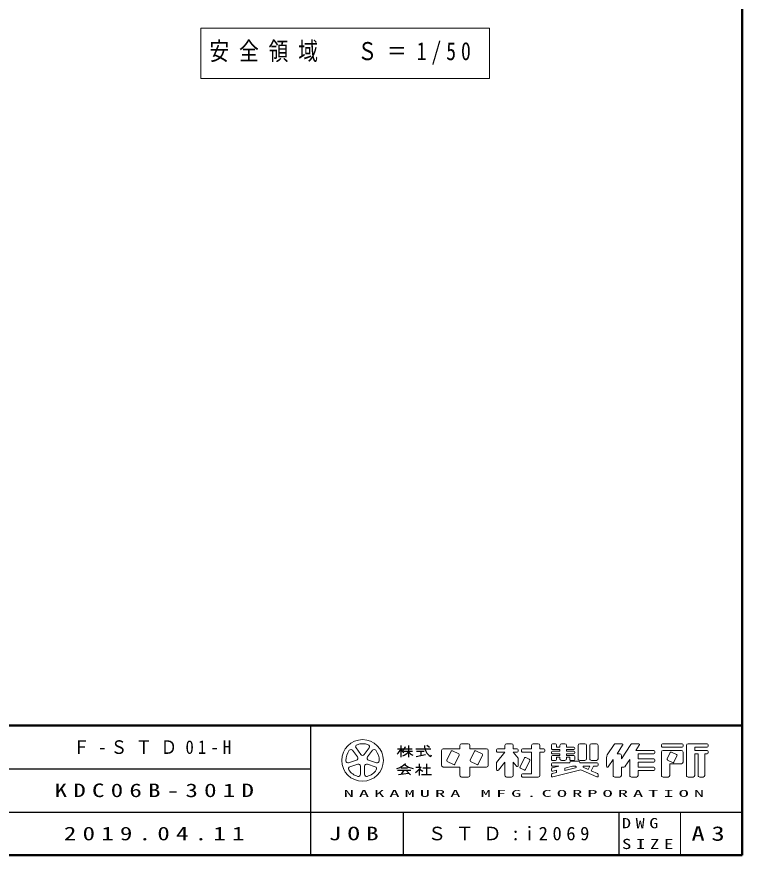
# Model space of a CAD drawing. Units: millimetres on the paper, scale 1:20. Extents: x 1295 to 1680, y -12 to 267.
# Drawn here: x 1562.4 to 1680, y 0 to 135.8 of the extents above; entities that cross this region are included whole.
import ezdxf

# ---------------------------------------------------------------- set-up
doc = ezdxf.new("R2010")
doc.units = ezdxf.units.MM
doc.layers.add('LY_1', color=7, linetype='Continuous', lineweight=13)
doc.styles.add('ＭＳ ゴシック', font='')
doc.styles.get('ＭＳ ゴシック').set_extended_font_data('MS Gothic')

msp = doc.modelspace()

# ---------------------------------------------------------------- linework, layer by layer
at = {"layer": 'LY_1', "lineweight": 50}
for p, q in [((1680, 0), (1680, 267)), ((1295, 21), (1680, 21)), ((1295, 0), (1680, 0))]:
    msp.add_line(p, q, dxfattribs=at)
at = {"layer": 'LY_1'}
for p, q in [((1592.2, 133.995), (1592.2, 125.862)), ((1639, 133.995), (1592.2, 133.995)), ((1639, 125.862), (1639, 133.995)), ((1592.2, 125.862), (1639, 125.862)), ((1634.224, 17.793), (1634.224, 17.253)), ((1634.494, 18.063), (1635.574, 18.063)), ((1635.844, 17.793), (1635.844, 17.253)), ((1641.514, 17.793), (1641.514, 17.253)), ((1641.784, 18.063), (1642.594, 18.063)), ((1642.864, 17.793), (1642.864, 17.253)), ((1645.834, 17.793), (1645.834, 17.253)), ((1646.104, 18.063), (1646.914, 18.063)), ((1647.184, 17.793), (1647.184, 17.253)), ((1649.074, 17.901), (1649.074, 17.28)), ((1649.236, 18.063), (1649.722, 18.063)), ((1649.884, 17.901), (1649.884, 17.523)), ((1650.424, 17.793), (1650.424, 17.523)), ((1651.234, 18.063), (1650.694, 18.063)), ((1651.504, 17.793), (1651.504, 17.523)), ((1653.394, 17.793), (1653.394, 15.633)), ((1653.664, 18.063), (1654.474, 18.063)), ((1654.744, 17.793), (1654.744, 15.633)), ((1655.284, 17.793), (1655.284, 15.633)), ((1655.554, 18.063), (1656.364, 18.063)), ((1656.634, 17.793), (1656.634, 15.633)), ((1658.12, 16.242), (1659.254, 17.943)), ((1659.479, 18.063), (1660.471, 18.063)), ((1659.694, 16.443), (1660.606, 17.811)), ((1660.414, 15.633), (1661.954, 17.943)), ((1662.179, 18.063), (1663.171, 18.063)), ((1662.754, 16.983), (1663.306, 17.811)), ((1666.894, 17.901), (1666.894, 17.685)), ((1667.056, 18.063), (1670.242, 18.063)), ((1670.404, 17.901), (1670.404, 17.685)), ((1670.944, 17.793), (1670.944, 12.933)), ((1671.214, 18.063), (1674.292, 18.063)), ((1674.454, 17.901), (1674.454, 17.685)), ((1617.61, 15.917), (1616.825, 16.997)), ((1617.371, 17.393), (1618.156, 16.313)), ((1618.702, 16.313), (1619.487, 17.393)), ((1620.033, 16.997), (1619.248, 15.917)), ((1631.254, 16.983), (1631.254, 14.553)), ((1631.524, 17.253), (1634.224, 17.253)), ((1632.802, 16.838), (1632.082, 15.4)), ((1634.025, 16.408), (1633.019, 16.911)), ((1635.844, 17.253), (1638.544, 17.253)), ((1636.582, 16.838), (1635.862, 15.4)), ((1637.805, 16.408), (1636.799, 16.911)), ((1638.814, 16.983), (1638.814, 14.553)), ((1640.164, 17.091), (1640.164, 16.875)), ((1641.514, 16.713), (1640.164, 15.026)), ((1640.326, 17.253), (1641.514, 17.253)), ((1640.326, 16.713), (1641.514, 16.713)), ((1642.864, 17.253), (1643.512, 17.253)), ((1642.864, 16.713), (1643.674, 15.701)), ((1642.864, 16.713), (1643.512, 16.713)), ((1643.674, 17.091), (1643.674, 16.875)), ((1644.214, 17.091), (1644.214, 16.875)), ((1644.376, 17.253), (1645.834, 17.253)), ((1644.376, 16.713), (1645.834, 16.713)), ((1645.834, 16.713), (1645.834, 13.203)), ((1647.184, 17.253), (1647.832, 17.253)), ((1647.184, 16.713), (1647.184, 12.933)), ((1647.184, 16.713), (1647.832, 16.713)), ((1647.994, 17.091), (1647.994, 16.875)), ((1649.074, 16.686), (1649.074, 16.605)), ((1649.236, 17.118), (1650.424, 17.118)), ((1649.236, 16.848), (1650.424, 16.848)), ((1649.236, 16.443), (1650.424, 16.443)), ((1649.884, 17.523), (1650.424, 17.523)), ((1650.424, 17.118), (1650.424, 16.848)), ((1650.424, 16.443), (1650.424, 16.173)), ((1651.504, 17.523), (1652.692, 17.523)), ((1651.504, 17.118), (1652.692, 17.118)), ((1651.504, 17.118), (1651.504, 16.848)), ((1651.504, 16.848), (1652.692, 16.848)), ((1651.504, 16.443), (1652.692, 16.443)), ((1651.504, 16.443), (1651.504, 16.173)), ((1652.854, 17.361), (1652.854, 17.28)), ((1652.854, 16.686), (1652.854, 16.605)), ((1659.694, 16.443), (1660.144, 16.443)), ((1662.754, 16.983), (1665.652, 16.983)), ((1663.114, 16.443), (1665.652, 16.443)), ((1663.114, 16.443), (1663.114, 15.633)), ((1665.814, 16.821), (1665.814, 16.605)), ((1666.894, 16.713), (1666.894, 12.933)), ((1667.056, 17.523), (1670.242, 17.523)), ((1667.164, 16.983), (1670.134, 16.983)), ((1668.334, 16.622), (1667.83, 15.616)), ((1668.551, 16.695), (1669.341, 16.3)), ((1670.404, 16.713), (1670.404, 15.093)), ((1672.294, 17.523), (1672.294, 16.983)), ((1672.294, 17.523), (1674.292, 17.523)), ((1672.294, 16.983), (1674.292, 16.983)), ((1672.294, 16.443), (1672.834, 16.443)), ((1672.294, 16.443), (1672.294, 12.933)), ((1672.834, 16.443), (1672.834, 12.933)), ((1673.914, 16.443), (1674.292, 16.443)), ((1673.914, 16.443), (1673.914, 12.933)), ((1674.454, 16.821), (1674.454, 16.605)), ((1616.172, 14.985), (1617.441, 15.397)), ((1619.417, 15.397), (1620.687, 14.985)), ((1632.155, 15.183), (1633.161, 14.68)), ((1633.378, 14.752), (1634.098, 16.19)), ((1635.935, 15.183), (1636.941, 14.68)), ((1637.158, 14.752), (1637.878, 16.19)), ((1640.164, 15.026), (1640.164, 13.868)), ((1641.514, 15.093), (1640.453, 13.766)), ((1641.514, 15.093), (1641.514, 12.933)), ((1642.864, 15.093), (1643.386, 14.441)), ((1642.864, 15.093), (1642.864, 12.933)), ((1643.674, 15.701), (1643.674, 14.543)), ((1644.682, 15.758), (1643.962, 14.32)), ((1645.546, 15.326), (1644.826, 13.888)), ((1644.899, 15.831), (1645.473, 15.544)), ((1649.074, 16.011), (1649.074, 15.525)), ((1649.236, 16.173), (1650.424, 16.173)), ((1649.236, 15.363), (1649.722, 15.363)), ((1649.236, 14.958), (1652.044, 14.958)), ((1649.884, 15.903), (1650.424, 15.903)), ((1649.884, 15.903), (1649.884, 15.525)), ((1650.424, 15.903), (1650.424, 15.633)), ((1650.694, 15.363), (1651.234, 15.363)), ((1651.504, 16.173), (1652.692, 16.173)), ((1651.504, 15.903), (1651.504, 15.633)), ((1651.504, 15.903), (1652.044, 15.903)), ((1652.044, 15.903), (1652.044, 15.525)), ((1652.044, 15.066), (1652.044, 14.958)), ((1652.206, 15.363), (1652.692, 15.363)), ((1652.206, 15.228), (1653.502, 15.228)), ((1652.854, 16.011), (1652.854, 15.525)), ((1653.664, 15.363), (1654.474, 15.363)), ((1653.664, 15.066), (1653.664, 14.958)), ((1653.664, 14.958), (1656.472, 14.958)), ((1655.554, 15.363), (1656.364, 15.363)), ((1657.984, 15.793), (1657.984, 14.413)), ((1658.281, 14.323), (1659.064, 15.498)), ((1659.064, 15.498), (1659.064, 12.933)), ((1660.414, 16.173), (1660.414, 15.633)), ((1661.034, 14.404), (1661.764, 15.498)), ((1661.764, 15.498), (1661.764, 12.933)), ((1663.114, 15.633), (1665.652, 15.633)), ((1663.114, 15.093), (1663.114, 14.283)), ((1663.114, 15.093), (1665.652, 15.093)), ((1665.814, 15.471), (1665.814, 15.255)), ((1667.903, 15.399), (1668.693, 15.004)), ((1669.414, 16.082), (1668.91, 15.076)), ((1617.65, 14.755), (1616.38, 14.343)), ((1618.092, 13.099), (1618.092, 14.434)), ((1618.767, 14.434), (1618.767, 13.099)), ((1620.478, 14.343), (1619.208, 14.755)), ((1631.524, 14.283), (1634.224, 14.283)), ((1634.224, 14.283), (1634.224, 12.933)), ((1635.844, 14.283), (1638.544, 14.283)), ((1635.844, 14.283), (1635.844, 12.933)), ((1644.035, 14.103), (1644.609, 13.816)), ((1649.074, 14.796), (1649.074, 14.58)), ((1649.074, 13.995), (1649.074, 13.773)), ((1650.26, 14.418), (1649.197, 14.152)), ((1649.236, 14.418), (1650.26, 14.418)), ((1653.85, 13.841), (1649.275, 12.697)), ((1649.884, 13.768), (1649.275, 13.615)), ((1649.884, 13.768), (1649.884, 13.406)), ((1652.487, 14.418), (1651.234, 14.105)), ((1652.977, 14.179), (1651.234, 13.743)), ((1651.234, 14.105), (1651.234, 13.743)), ((1652.487, 14.418), (1652.947, 14.418)), ((1653.85, 13.841), (1656.406, 12.705)), ((1654.229, 14.263), (1655.032, 13.906)), ((1654.262, 14.418), (1655.288, 14.418)), ((1655.032, 13.906), (1655.288, 14.418)), ((1655.526, 13.687), (1655.892, 14.418)), ((1655.526, 13.687), (1656.538, 13.237)), ((1655.892, 14.418), (1656.472, 14.418)), ((1656.634, 14.796), (1656.634, 14.58)), ((1660.414, 14.283), (1660.81, 14.283)), ((1660.414, 14.283), (1660.414, 12.933)), ((1663.114, 14.283), (1665.652, 14.283)), ((1663.114, 13.743), (1663.114, 12.933)), ((1663.114, 13.743), (1665.652, 13.743)), ((1665.814, 14.121), (1665.814, 13.905)), ((1668.244, 14.823), (1668.244, 12.933)), ((1668.244, 14.823), (1670.134, 14.823)), ((1634.494, 12.663), (1635.574, 12.663)), ((1641.784, 12.663), (1642.594, 12.663)), ((1644.214, 13.041), (1644.214, 12.825)), ((1644.376, 13.203), (1645.834, 13.203)), ((1644.376, 12.663), (1646.914, 12.663)), ((1649.074, 13.077), (1649.074, 12.854)), ((1649.884, 13.406), (1649.197, 13.234)), ((1656.634, 13.089), (1656.634, 12.853)), ((1659.334, 12.663), (1660.144, 12.663)), ((1662.034, 12.663), (1662.844, 12.663)), ((1667.164, 12.663), (1667.974, 12.663)), ((1671.214, 12.663), (1672.024, 12.663)), ((1673.104, 12.663), (1673.644, 12.663)), ((1670, 7), (1670, 0))]:
    msp.add_line(p, q, dxfattribs=at)
at = {"layer": 'LY_1', "lineweight": 25}
for p, q in [((1610, 21), (1610, 0)), ((1624.639, 17.793), (1624.639, 15.903)), ((1625.854, 17.793), (1625.854, 15.903)), ((1629.281, 17.467), (1628.84, 17.761)), ((1624.099, 17.253), (1625.044, 17.253)), ((1625.085, 16.848), (1626.529, 16.848)), ((1625.231, 17.253), (1626.475, 17.253)), ((1627.069, 17.253), (1629.499, 17.253)), ((1627.111, 16.02), (1628.647, 16.327)), ((1627.204, 16.848), (1628.419, 16.848)), ((1627.879, 16.848), (1627.879, 16.173)), ((1492.5, 14), (1610, 14)), ((1624.099, 13.784), (1626.259, 13.784)), ((1624.639, 14.148), (1625.719, 14.148)), ((1625.101, 13.784), (1624.711, 13.136)), ((1625.584, 13.607), (1626.19, 13.001)), ((1627.069, 14.283), (1627.949, 14.283)), ((1627.609, 14.823), (1627.609, 14.283)), ((1627.609, 13.91), (1627.609, 12.933)), ((1627.66, 13.96), (1628.204, 13.646)), ((1628.217, 14.148), (1629.432, 14.148)), ((1628.824, 14.823), (1628.824, 13.068)), ((1624.235, 13.067), (1625.887, 13.304)), ((1628.014, 13.068), (1629.634, 13.068)), ((1437.5, 7), (1680, 7)), ((1625, 7), (1625, 0)), ((1660, 7), (1660, 0))]:
    msp.add_line(p, q, dxfattribs=at)
at = {"layer": 'LY_1'}
msp.add_circle((1618.429, 15.363), 3.375, dxfattribs=at)
for centre, radius, start, end in [((1617.644, 17.592), 0.338, 109.39847, 215.99997), ((1618.429, 15.363), 2.7, 70.60155, 109.39847), ((1619.214, 17.592), 0.338, 324, 70.60155), ((1634.494, 17.793), 0.27, 89.99998, 179.99996), ((1635.574, 17.793), 0.27, 0, 89.99998), ((1641.784, 17.793), 0.27, 89.99998, 179.99996), ((1642.594, 17.793), 0.27, 0, 89.99998), ((1646.104, 17.793), 0.27, 89.99998, 179.99996), ((1646.914, 17.793), 0.27, 0, 89.99998), ((1649.236, 17.901), 0.162, 89.99998, 179.99996), ((1649.722, 17.901), 0.162, 0, 89.99998), ((1650.694, 17.793), 0.27, 89.99998, 179.99996), ((1651.234, 17.793), 0.27, 0, 89.99998), ((1653.664, 17.793), 0.27, 89.99998, 179.99996), ((1654.474, 17.793), 0.27, 0, 89.99998), ((1655.554, 17.793), 0.27, 89.99998, 179.99996), ((1656.364, 17.793), 0.27, 0, 89.99998), ((1659.479, 17.793), 0.27, 89.99998, 146.30984), ((1660.471, 17.901), 0.162, 326.31015, 89.99998), ((1662.179, 17.793), 0.27, 89.99998, 146.3098), ((1663.171, 17.901), 0.162, 326.31003, 89.99998), ((1667.056, 17.901), 0.162, 89.99998, 179.99996), ((1667.056, 17.685), 0.162, 179.99998, 270.00002), ((1670.242, 17.901), 0.162, 0, 89.99998), ((1670.242, 17.685), 0.162, 270.00002, 0), ((1671.214, 17.793), 0.27, 89.99998, 179.99996), ((1674.292, 17.901), 0.162, 0, 89.99998), ((1674.292, 17.685), 0.162, 270.00002, 0), ((1618.429, 15.363), 2.7, 142.60154, 181.39846), ((1616.552, 16.798), 0.338, 35.99999, 142.60154), ((1618.429, 16.512), 0.338, 215.99998, 324), ((1620.306, 16.798), 0.338, 37.39846, 143.99995), ((1618.429, 15.363), 2.7, 358.60155, 37.39847), ((1631.524, 16.983), 0.27, 89.99998, 179.99996), ((1632.946, 16.766), 0.162, 63.43492, 153.43499), ((1633.953, 16.263), 0.162, 333.4349, 63.43487), ((1636.726, 16.766), 0.162, 63.43492, 153.43499), ((1637.733, 16.263), 0.162, 333.4349, 63.43487), ((1638.544, 16.983), 0.27, 0, 89.99998), ((1640.326, 17.091), 0.162, 89.99998, 179.99996), ((1640.326, 16.875), 0.162, 179.99998, 270.00002), ((1643.512, 17.091), 0.162, 0, 89.99998), ((1643.512, 16.875), 0.162, 270.00002, 0), ((1644.376, 17.091), 0.162, 89.99998, 179.99996), ((1644.376, 16.875), 0.162, 179.99998, 270.00002), ((1647.832, 17.091), 0.162, 0, 89.99998), ((1647.832, 16.875), 0.162, 270.00002, 0), ((1649.236, 17.28), 0.162, 179.99998, 270.00002), ((1649.236, 16.686), 0.162, 89.99998, 179.99996), ((1649.236, 16.605), 0.162, 179.99998, 270.00002), ((1652.692, 17.361), 0.162, 0, 89.99998), ((1652.692, 17.28), 0.162, 270.00002, 0), ((1652.692, 16.686), 0.162, 0, 89.99998), ((1652.692, 16.605), 0.162, 270.00002, 0), ((1660.144, 16.173), 0.27, 0, 89.99998), ((1665.652, 16.821), 0.162, 0, 89.99998), ((1665.652, 16.605), 0.162, 270.00002, 0), ((1667.164, 16.713), 0.27, 89.99998, 179.99996), ((1668.478, 16.55), 0.162, 63.43447, 153.43474), ((1670.134, 16.713), 0.27, 0, 89.99998), ((1674.292, 16.821), 0.162, 0, 89.99998), ((1674.292, 16.605), 0.162, 270.00002, 0), ((1616.067, 15.306), 0.338, 181.39848, 287.99997), ((1617.337, 15.718), 0.338, 287.99998, 35.99999), ((1619.521, 15.718), 0.338, 143.99996, 251.99999), ((1620.791, 15.306), 0.338, 252.00001, 358.60156), ((1632.227, 15.328), 0.162, 153.43495, 243.43485), ((1636.007, 15.328), 0.162, 153.43495, 243.43485), ((1644.826, 15.686), 0.162, 63.43487, 153.43498), ((1645.401, 15.399), 0.162, 333.43492, 63.43493), ((1649.236, 16.011), 0.162, 89.99998, 179.99996), ((1649.236, 15.525), 0.162, 179.99998, 270.00002), ((1649.236, 14.796), 0.162, 89.99998, 179.99996), ((1649.722, 15.525), 0.162, 270.00002, 0), ((1650.694, 15.633), 0.27, 179.99998, 270.00002), ((1651.234, 15.633), 0.27, 270.00002, 0), ((1652.206, 15.525), 0.162, 179.99998, 270.00002), ((1652.206, 15.066), 0.162, 89.99998, 179.99996), ((1652.692, 16.011), 0.162, 0, 89.99998), ((1652.692, 15.525), 0.162, 270.00002, 0), ((1653.664, 15.633), 0.27, 179.99998, 270.00002), ((1653.502, 15.066), 0.162, 0, 89.99998), ((1654.474, 15.633), 0.27, 270.00002, 0), ((1655.554, 15.633), 0.27, 179.99998, 270.00002), ((1656.364, 15.633), 0.27, 270.00002, 0), ((1656.472, 14.796), 0.162, 0, 89.99998), ((1658.794, 15.793), 0.81, 146.30999, 179.99996), ((1665.652, 15.471), 0.162, 0, 89.99998), ((1665.652, 15.255), 0.162, 270.00002, 0), ((1667.975, 15.544), 0.162, 153.43517, 243.43529), ((1668.766, 15.149), 0.162, 243.43534, 333.43491), ((1669.269, 16.155), 0.162, 333.43484, 63.43447), ((1670.134, 15.093), 0.27, 270.00002, 0), ((1616.484, 14.022), 0.338, 107.99999, 214.60154), ((1618.429, 15.363), 2.7, 214.60156, 253.39848), ((1617.754, 14.434), 0.338, 359.99997, 107.99999), ((1619.104, 14.434), 0.338, 71.99997, 179.99999), ((1618.429, 15.363), 2.7, 286.60155, 325.39847), ((1620.374, 14.022), 0.338, 325.39847, 71.99996), ((1631.524, 14.553), 0.27, 179.99998, 270.00002), ((1633.234, 14.825), 0.162, 243.43498, 333.43496), ((1637.014, 14.825), 0.162, 243.43498, 333.43496), ((1638.544, 14.553), 0.27, 270.00002, 0), ((1640.326, 13.868), 0.162, 179.99998, 321.34037), ((1643.512, 14.543), 0.162, 218.65962, 0), ((1644.107, 14.248), 0.162, 153.43487, 243.4348), ((1644.682, 13.961), 0.162, 243.43487, 333.43498), ((1649.236, 14.58), 0.162, 179.99998, 270.00002), ((1649.236, 13.995), 0.162, 104.03614, 179.99996), ((1649.236, 13.773), 0.162, 179.99998, 284.03612), ((1652.947, 14.297), 0.121, 284.0365, 89.99998), ((1654.262, 14.337), 0.081, 89.99998, 246.03817), ((1656.472, 14.58), 0.162, 270.00002, 0), ((1658.146, 14.413), 0.162, 179.99998, 326.30997), ((1660.81, 14.553), 0.27, 270.00002, 326.31002), ((1665.652, 14.121), 0.162, 0, 89.99998), ((1665.652, 13.905), 0.162, 270.00002, 0), ((1617.754, 13.099), 0.338, 253.39847, 359.99997), ((1619.104, 13.099), 0.338, 179.99999, 286.60154), ((1634.494, 12.933), 0.27, 179.99998, 270.00002), ((1635.574, 12.933), 0.27, 270.00002, 0), ((1641.784, 12.933), 0.27, 179.99998, 270.00002), ((1642.594, 12.933), 0.27, 270.00002, 0), ((1644.376, 13.041), 0.162, 89.99998, 179.99996), ((1644.376, 12.825), 0.162, 179.99998, 270.00002), ((1646.914, 12.933), 0.27, 270.00002, 0), ((1649.236, 13.077), 0.162, 104.03614, 179.99996), ((1649.236, 12.854), 0.162, 179.99998, 284.03612), ((1656.472, 12.853), 0.162, 246.03699, 0), ((1656.472, 13.089), 0.162, 0, 66.03701), ((1659.334, 12.933), 0.27, 179.99998, 270.00002), ((1660.144, 12.933), 0.27, 270.00002, 0), ((1662.034, 12.933), 0.27, 179.99998, 270.00002), ((1662.844, 12.933), 0.27, 270.00002, 0), ((1667.164, 12.933), 0.27, 179.99998, 270.00002), ((1667.974, 12.933), 0.27, 270.00002, 0), ((1671.214, 12.933), 0.27, 179.99998, 270.00002), ((1672.024, 12.933), 0.27, 270.00002, 0), ((1673.104, 12.933), 0.27, 179.99998, 270.00002), ((1673.644, 12.933), 0.27, 270.00002, 0)]:
    msp.add_arc(centre, radius, start, end, dxfattribs=at)
at = {"layer": 'LY_1', "lineweight": 25}
for centre, radius, start, end in [((1630.437, 17.694), 1.953, 177.09472, 240.51891), ((1622.534, 18.084), 2.285, 311.36185, 337.13638), ((1626.617, 18.427), 2.345, 212.50346, 230.00631), ((1623.626, 18.818), 3.034, 295.86917, 317.23867), ((1623.998, 18.047), 1.467, 313.72108, 343.54317), ((1628.082, 18.818), 3.034, 222.76131, 240.10806), ((1628.46, 16.805), 1.299, 321.42112, 334.8249), ((1623.102, 17.257), 3.32, 285.11261, 313.40619), ((1627.23, 17.194), 3.192, 231.17281, 259.75506), ((1624.34, 17.226), 4.657, 304.87257, 320.80411)]:
    msp.add_arc(centre, radius, start, end, dxfattribs=at)

# ---------------------------------------------------------------- texts
at = {"layer": 'LY_1', "style": 'ＭＳ ゴシック'}
for s, insert, char_height, attachment_point in [('\\T1.5;\\W0.8;安全領域\u3000Ｓ＝1/50', (1593.6, 129.929), 2.933, 4), ('\\T1.5;\\W0.9;Ｆ-ＳＴＤ01-H', (1571.5, 17.5), 2.199, 4), ('\\T1.5;\\W1.35;KDC06B-301D', (1568.5, 10.5), 2.199, 4), ('\\T1.5;\\W2.2;NAKAMURA\\~MFG.CORPORATION', (1645, 10), 1.1, 5), ('\\T1.52;\\W1.3;DWG', (1660.5, 5.188), 1.65, 4), ('\\T1.5;\\W1.35;2019.04.11', (1570, 3.5), 2.199, 4), ('\\T1.5;\\W1.35;JOB', (1617.5, 3.5), 2.199, 5), ('\\T1.5;ＳＴＤ:i2069', (1629, 3.5), 2.199, 4), ('\\T1.5;\\W1.35;A3', (1675, 3.5), 2.346, 5), ('\\T1.5;\\W1.35;SIZE', (1660.5, 1.812), 1.65, 4)]:
    msp.add_mtext(s, dxfattribs=dict(at, insert=insert, char_height=char_height, attachment_point=attachment_point))

doc.saveas('drawing.dxf')
